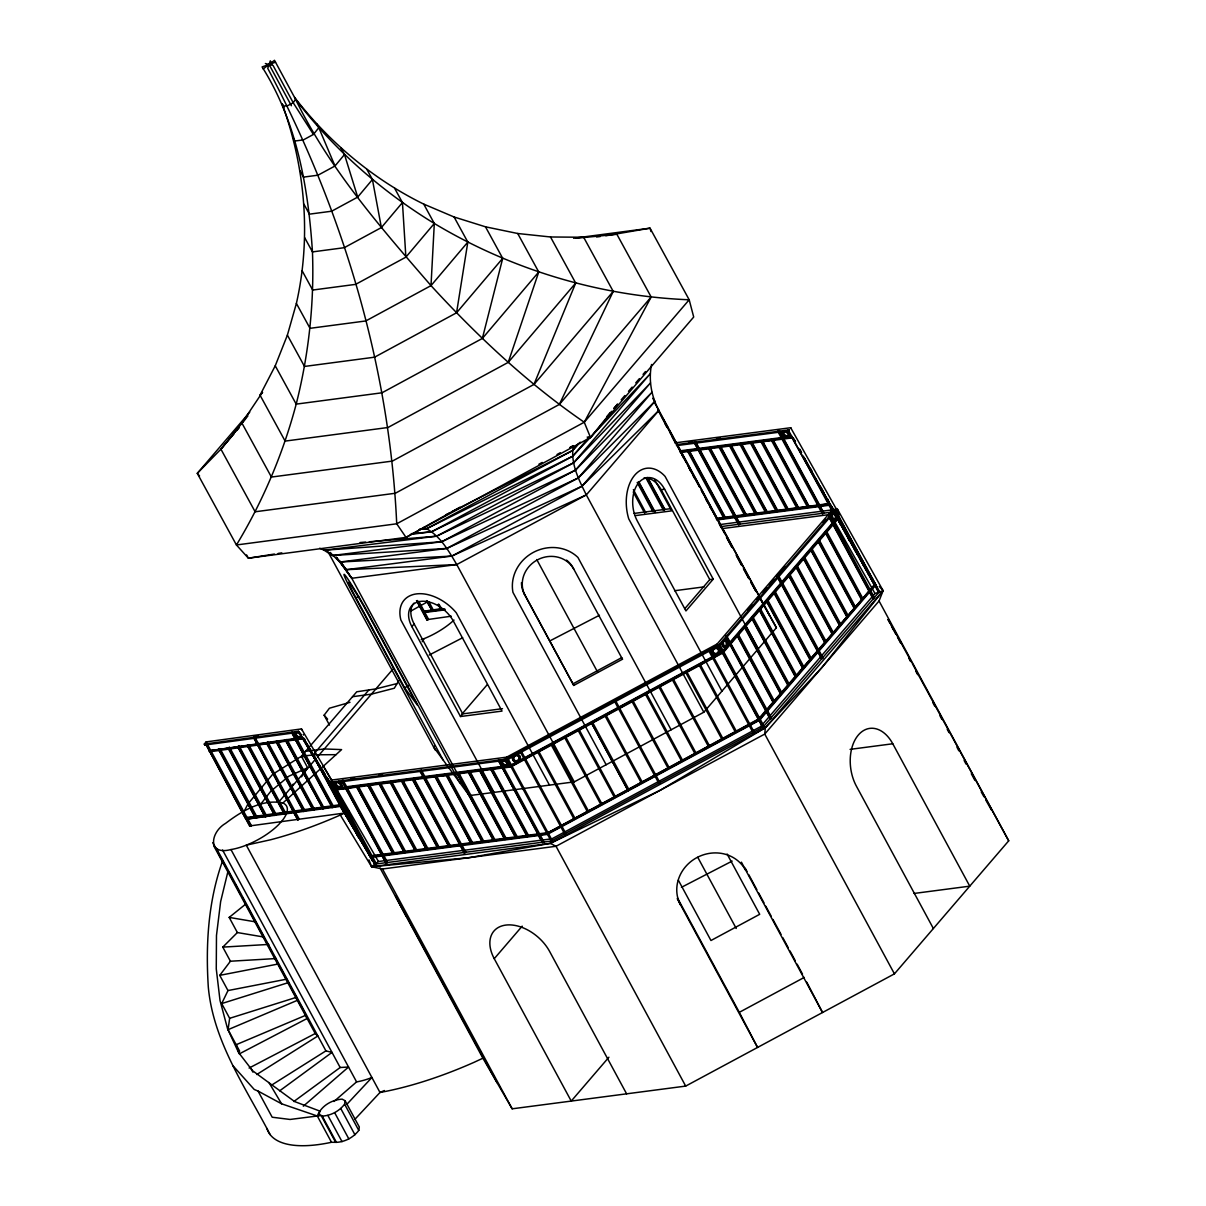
<?xml version="1.0" encoding="UTF-8"?>
<svg xmlns="http://www.w3.org/2000/svg" width="1206" height="1206" viewBox="0 0 1206 1206"><rect width="100%" height="100%" fill="white"/><g stroke="black" fill="none" stroke-linecap="round" stroke-linejoin="round"><path stroke-width="1.5" d="M284.119 107.244L282.219 104.153C305.314 167.589 311.344 237.386 296.39 303.415L310.002 328.318L365.765 320.962L431.009 285.626L434.311 223.472L423.728 204.1C373.031 179.242 328.997 142.037 294.566 97.415L295.591 99.299C329.223 168.765 380.825 227.648 431.009 285.626C477.35 336.097 527.67 383.357 584.247 422.236L590.503 437.476L406.03 537.379L248.376 558.197L236.436 544.976L197.287 473.355L249.763 412.135M282.913 802.985A41.532 15.889 -28.4 0 1 282.943 819.688L278.872 824.376A41.532 15.889 -28.4 0 1 230.964 849.552C207.161 855.868 210.236 832.23 225.537 823.397C241.532 811.261 262.064 798.583 282.913 802.985L341.584 749.604L324.324 748.941L305.615 751.323M651.557 364.483C648.391 380.086 651.436 396.457 658.883 410.417L776.393 627.738L703.822 712.218L574.267 781.88L469.285 795.613L433.632 747.072L327.7 551.157M239.677 1051.18L228.055 1029.668L229.653 1018.316L221.693 1003.573L227.979 990.563L286.681 979.166M228.13 870.687L220.638 901.591L216.477 935.434L216.266 968.9L220.02 1000.483L227.572 1028.793L238.592 1052.552L252.582 1070.717L294.596 1101.56L319.756 1111.058L319.258 1114.495L322.228 1116.093C330.926 1115.686 339.338 1111.088 344.599 1104.168L345.097 1100.731L342.142 1099.133C331.74 1099.736 321.067 1105.992 317.314 1116.017L331.499 1142.278L336.414 1142.338C345.127 1141.931 353.524 1137.333 358.785 1130.414L359.298 1126.977L345.097 1100.731M296.39 303.415L287.39 335.132L304.5 366.443L374.569 357.187L456.561 312.791L467.822 242.105L454.089 216.99L423.728 204.1M570.076 447.426L573.423 445.692C570.091 463.014 578.88 479.822 586.312 494.897L703.822 712.218M573.619 238.26L650.034 228.175L689.184 299.781L584.247 422.236L396.714 523.796L236.436 544.976C262.983 501.168 283.033 453.622 296.194 404.131L381.985 392.794L482.37 338.434L502.706 258.325L485.49 226.818L454.089 216.99M222.582 860.933C208.156 901.214 205.608 944.539 208.291 986.93C213.221 1041.622 245.572 1087.239 270.129 1134.62M287.39 335.132L275.239 365.795L260.029 395.161L285.129 441.095L387.94 427.512L508.223 362.373L538.75 271.998L517.706 233.497L485.49 226.818M875.013 593.503L760.715 726.57L551.971 838.788L550.328 843.371L469.255 857.647L371.584 866.752L340.318 815.03A216.432 82.822 -28.4 0 1 270.536 839.783L246.28 845.165L379.996 1092.47L354.85 1119.364M368.976 859.848L371.584 866.752L382.498 868.998L556.026 846.28L764.755 734.062L879.053 600.995L883.124 590.669L837.431 509.188L835.14 510.937M262.456 392.282L241.878 423.005L271.425 477.063L392.402 461.084L533.957 384.428L575.684 283.063L550.509 236.979L517.706 233.497M290.842 789.071L293.103 784.126M247.939 415.859L220.909 449.145L255.144 511.781L395.342 493.254L559.358 404.432L613.236 291.415L583.644 237.25L550.509 236.979M244.697 810.342L248.044 803.769L272.616 774.358L299.676 757.308L303.128 756.886M584.247 422.236L651.165 297.008L616.899 234.311L576.182 238.245M399.005 680.395L394.302 688.234L371.373 694.159L352.529 696.706M422.236 641.713L424.075 638.652A41.532 15.889 -28.4 0 0 454.014 620.08M301.5 776.86L307.605 767.709M263.194 68.953L274.486 60.3L295.591 99.299L293.194 102.706L287.887 105.585L283.335 106.188L282.219 104.153M227.979 990.563L219.748 975.353L230.421 961.227L276.4 958.529M329.479 725.092L324.128 715.188L329.419 708.224L349.996 702.314M259.712 805.427L270.732 791.332L288.822 776.212L307.651 767.785L301.394 756.222L356.735 691.792L375.925 688.867L397.121 683.546M292.666 137.183L294.777 141.027L303.384 139.896L313.439 134.439L318.821 127.7L316.741 123.901M587.186 437.085L590.503 437.476L611.698 411.321M614.05 408.412L617.593 404.055L613.929 408.261M299.932 170.619L303.475 177.116L318.007 175.187L334.997 165.991L344.494 154.519L340.921 147.976M199.578 475.978L197.287 473.355L220.909 449.145L238.848 427.467M303.957 204.206L309.384 214.155L331.65 211.216L357.7 197.106L372.428 179.528L366.941 169.458M422.914 611.623L444.728 608.834M304.696 237.703L312.46 251.903L344.223 247.697L381.382 227.572L402.442 202.563L394.603 188.211M302.178 270.853L312.671 290.043L355.619 284.375L405.879 257.149L434.311 223.472C511.208 269.616 599.563 296.209 689.184 299.781L693.706 317.027L590.503 437.476M431.009 285.626L467.822 242.105M456.561 312.791L502.706 258.325M482.37 338.434L538.75 271.998M204.281 744.087L298.425 731.273L328.665 782.393L505.962 759.177L719.228 644.532L836.044 508.525L836.572 509.49L719.741 645.481L506.49 760.142L329.193 783.342L298.937 732.223L204.794 745.037L204.281 744.087L206.136 741.901L301.455 728.921L332.223 781.006L331.71 780.041L506.671 757.157L717.148 643.989L832.411 509.821M204.794 745.037L206.648 742.851L206.136 741.901M298.892 737.951L208.94 750.81L303.49 737.951M210.417 751.685L211.02 750.991L209.482 751.82L304.53 738.569M274.486 814.759L245.964 819.266L340.499 806.392L370.739 857.511L547.253 834.416L759.569 720.268L875.873 584.88L843.989 528.062M220.909 449.145L234.341 433.391M236.783 430.527L239.21 427.663M508.223 362.373L575.684 283.063M533.957 384.428L613.236 291.415M559.358 404.432L651.165 297.008M205.729 743.951L249.732 826.261L250.667 826.14L251.27 825.417L206.965 743.469M218.512 749.514L220.05 748.685L257.059 817.125L256.456 817.834L255.521 817.954L218.512 749.514L220.05 748.685M219.055 750.509L220.592 749.68L219.989 750.388M228.085 748.202L229.622 747.373L266.632 815.829L266.029 816.537L265.094 816.658L228.085 748.202L229.622 747.373M228.627 749.212L230.165 748.383L229.562 749.092M237.657 746.906L239.195 746.077L276.204 814.517L275.601 815.226L274.666 815.362L237.657 746.906L239.195 746.077M238.2 747.916L239.738 747.072L239.135 747.78M294.746 812.618L295.349 811.924L299.133 818.919L298.515 819.628L297.596 819.748L253.592 737.439M285.777 813.221L284.239 814.05L247.23 745.61L247.848 744.901L248.768 744.765L285.234 812.211L284.631 812.919M248.768 744.765L247.23 745.61M247.773 746.604L249.31 745.775L248.707 746.484M256.803 744.298L258.34 743.469L257.737 744.177M266.375 743.002L267.913 742.172L266.375 743.002L303.384 811.442L304.319 811.321L267.31 742.866M267.853 743.876L268.456 743.167L304.379 809.618L303.776 810.311M275.948 741.69L277.486 740.861L275.948 741.69L312.957 810.146L313.892 810.025L314.495 809.316L278.028 741.871M286.063 741.404L322.288 807.477M295.395 738.735L296.631 738.253L295.711 738.374M295.636 740.092L331.861 806.181M423.457 612.618L445.27 609.844M411.864 626.607A27.663 18.075 40.7 0 1 420.472 601.402A27.663 18.075 40.7 0 1 453.396 621.165L502.028 711.088L460.496 716.53L411.864 626.607L414.14 623.954A27.663 18.075 40.7 0 1 413.99 603.121M426.457 600.965L432.019 610.326M254.979 816.959L218.814 749.152M431.703 610.688L433.24 609.859L428.869 601.749M255.521 817.954L257.059 817.125M249.732 826.261L251.27 825.417M416.477 600.633L426.924 619.974L428.462 619.145L418.889 601.417M426.924 619.974L428.462 619.145M314.118 753.675L368.87 689.953M438.185 604.538L440.808 609.392L438.487 604.176M264.551 815.648L228.386 747.856M265.094 816.658L266.632 815.829M278.827 801.9L314.962 759.84M317.374 757.036L392.794 669.24M274.124 814.352L237.959 746.544M283.696 813.055L285.234 812.211M293.269 811.744L294.807 810.914L254.813 736.956M293.812 812.754L297.897 819.387M302.842 810.447L304.379 809.618M297.596 819.748L299.133 818.919M330.7 782.166L331.333 782.408M312.414 809.136L313.952 808.306L313.349 809.015M336.188 557.051L351.79 578.292L456.757 564.559L586.312 494.897L658.883 410.417L654.285 402.231M383.644 855.205L387.428 862.184L386.809 862.893L385.89 863.014L341.871 780.704L345.398 787.232M334.469 790.051L364.86 785.438M321.987 807.839L323.525 807.01L287.601 740.574M322.53 808.849L323.464 808.729L286.455 740.273L285.521 740.394L322.831 808.487M346.016 787.458L346.635 786.749L343.107 780.237M345.64 788.588L381.865 854.677M331.56 806.543L333.097 805.698L332.494 806.407M291.566 732.585L332.102 807.538L333.64 806.708L293.857 733.127M332.102 807.538L333.64 806.708M356.81 787.126L393.035 853.215M367.981 785.664L404.206 851.753M390.322 782.739L390.669 781.518M402.427 781.156L403.045 780.448L439.24 847.381M694.219 441.833L739.414 524.504L740.017 523.796L695.711 441.833L694.174 442.662L738.479 524.625L739.414 524.504M434.748 745.79L433.632 747.072L435.472 750.343M461.596 714.525L487.239 684.676M460.496 716.53L462.757 713.877L502.495 708.676M688.686 451.436L689.289 450.727L725.213 517.163L724.61 517.871L688.37 450.848L692.048 450.366M412.678 779.815L448.903 845.903M709.641 448.692L710.244 447.984L746.167 514.419L745.564 515.143L709.324 448.104L708.706 448.813L744.63 515.264M435.939 776.77L436.286 775.548M720.118 447.32L720.721 446.612L756.644 513.063L756.041 513.771L719.801 446.733L719.183 447.441L755.107 513.892L755.725 513.183M371.312 856.366L371.93 855.657L331.936 781.699M370.935 857.496L371.538 856.788L370.664 856.984M371.855 857.376L372.473 856.667L376.257 863.647L375.639 864.355L374.719 864.476L330.143 782.046M446.19 775.428L446.537 774.207M445.919 774.93L482.385 842.361L483.32 842.24L447.125 775.307L447.728 774.599L483.923 841.532M730.278 445.361L729.66 446.069L765.584 512.52L766.202 511.811M374.719 864.476L376.257 863.647M382.106 856.034L386.191 862.667M457.36 773.966L493.601 840.054M385.89 863.014L387.428 862.184M468.531 772.503L504.771 838.592M751.549 443.205L752.152 442.496L788.076 508.947L787.473 509.656L751.232 442.617M470.069 771.674L468.26 772.006L504.726 839.451L505.661 839.316L469.149 771.795M762.026 441.833L775.669 439.421M479.717 771.041L480.048 769.82M479.445 770.544L515.912 837.989L516.831 837.868L480.636 770.92L481.254 770.212M772.172 439.873L771.569 440.597L807.492 507.033M540.062 834.733L543.846 841.728L543.228 842.436L542.308 842.557L498.289 760.247M426.246 849.175L390.638 782.377M789.071 429.622L788.453 430.331L789.131 429.728M501.515 767.106L503.053 766.277L499.525 759.765M724.293 517.284L723.69 517.992L687.752 451.557M421.316 770.001L465.637 851.949L465.019 852.672L464.099 852.793L459.772 844.788L460.375 844.079M460.315 845.798L460.918 845.089L460.044 845.285M738.479 524.625L740.017 523.796M435.351 775.669L472.149 843.703L471.214 843.823L435.321 776.528M464.099 852.793L465.637 851.949M684.842 608.623L709.776 579.604L713.228 579.151L664.612 489.229A27.663 18.075 82.5 0 0 638.803 482.626A27.663 18.075 82.5 0 0 637.311 521.007L685.943 610.929L713.228 579.151M776.679 510.44L776.061 511.148L740.137 444.697M494.219 840.28L494.822 839.572L458.898 773.136L458.024 773.332M787.156 509.068L786.538 509.776L750.614 443.326M797.633 507.696L797.015 508.404L761.092 441.954M515.64 837.477L480.018 770.679M523.434 836.904L528.002 836.406L528.349 835.185M539.444 835.441L538.253 835.065L539.519 833.723L503.053 766.277M538.524 835.562L542.61 842.195M829.683 503.807L716.304 518.972M823.834 512.821L823.216 513.53L778.654 431.1L777.719 431.22L822.296 513.65L823.834 512.821L779.513 430.874M542.308 842.557L543.846 841.728M749.544 607.839L752.001 604.975M756.901 599.276L759.358 596.412M763.036 592.131L766.715 587.85M769.172 585L774.071 579.287M776.528 576.438L785.106 566.443M823.11 522.198L825.567 519.334M829.246 515.052L832.924 510.771L804.523 458.205M747.765 610.613L750.207 607.764M719.786 644.441L718.248 645.285L762.554 727.233L763.488 727.112L764.091 726.404L719.515 643.974M726.525 636.587L727.143 635.879L726.208 635.999L770.845 718.535L771.448 717.826L726.419 635.456M830.21 515.897L829.125 516.665L873.446 598.628M837.673 516.846L721.761 651.798L722.696 651.677M333.73 789.071L510.244 765.961L722.56 651.813L838.863 516.439M838.547 517.148L722.304 652.793L723.238 652.672M326.72 777.297L334.273 790.066L510.786 766.971L723.103 652.823L839.406 517.434L834.793 509.234M608.909 1057.21L571.237 1101.078L494.249 958.695L522.198 926.148M205.472 743.469L245.421 818.256L339.956 805.397L370.197 856.516L546.71 833.406L759.026 719.258L875.33 583.885M762.554 727.233L764.091 726.404M725.605 636.708L769.91 718.67L771.448 717.826M777.131 576.724L821.452 658.672L822.989 657.843L778.413 575.413M829.547 518.354L872.978 598.689L874.516 597.844L829.954 515.414L829.336 516.123L873.913 598.553L874.516 597.844M249.702 817.894L245.994 818.407L250.034 825.899L344.765 813.01L375.021 864.129L551.157 841.079L763.021 727.173L879.053 592.086L834.748 510.123M821.452 658.672L822.989 657.843M380.071 868.019L482.943 1058.28L512.158 1108.811L685.686 1086.093L894.43 973.86L1008.713 840.808L879.053 600.995M578.669 443.446L572.579 450.516L426.788 528.62L419.341 529.54M589.644 436.497L572.654 456.26L431.597 531.771L411.276 534.303M606.648 416.733L610.281 412.497M621.211 399.789L624.859 395.553M628.492 391.317L632.14 387.081M635.773 382.845L639.421 378.609M643.054 374.373L645.481 371.554M241.878 423.005L245.527 418.799M580.222 442.195L572.579 450.516L452.31 511.51M260.029 395.161L262.546 392.447M346.77 1104.41L371.915 1077.516A41.532 15.889 -28.4 0 1 356.584 1081.888L333.972 1101.485M230.421 961.227L222.793 947.117L237.371 932.555L262.938 936.881M658.883 410.417L581.94 486.259L451.858 556.072L346.333 569.684L336.474 557.669L339.821 562.041L451.858 556.072L586.312 494.897M303.324 1106.204L348.549 1067.024L340.167 1067.506L293.827 1101.515M237.371 932.555L229.185 917.404L245.662 904.123M551.971 838.788L378.443 861.506L371.584 866.752L550.328 843.371L660.391 790.171L765.328 727.776L821.904 667.536L883.124 590.669L879.37 586.493M279.702 1090.812L331.997 1052.416L325.921 1050.878L216.492 848.496M410.613 611.186L427.572 601.809M256.742 1074.516L317.871 1035.984L315.218 1033.527L213.854 846.024M272.631 1084.465L325.921 1050.878M355.996 597.875A27.663 1.357 60.4 0 1 350.162 584.005A27.663 1.357 60.4 0 1 368.644 615.09L417.261 705.013L404.628 687.812L355.996 597.875L358.679 596.367M404.628 687.812L408.638 685.536M459.893 507.229L406.03 537.379L396.714 523.796C389.508 364.966 341.976 208.427 267.747 68.35L270.295 60.858L272.028 64.084M331.469 785.227L332.555 784.639M332.117 786.131L331.484 784.985L332.042 786.176L333.097 785.649L332.57 784.382L333.127 785.573M332.253 786.644L333.384 785.98L332.826 785.136M333.791 786.659L332.826 785L331.71 785.634C332.102 788.257 334.921 786.674 332.886 784.97M340.152 805.714L341.238 805.126M340.695 806.724L341.78 806.136M342.956 810.462L344.042 809.859M344.479 813.718L345.549 813.115L344.238 813.311L303.957 738.781L305.917 742.142M345.76 815.196L346.589 814.186M348.308 819.522L349.393 818.934M348.549 819.929L349.634 819.341M351.353 824.663L352.438 824.075M351.655 825.266L352.74 824.663M352.981 825.07L351.896 825.673L314.344 756.268M356.72 833.738L357.805 833.135M356.961 834.145L358.046 833.542M358.484 837.401L359.569 836.798L358.242 836.994L319.108 764.574M360.066 839.466L361.152 838.879M361.393 839.286L360.308 839.873L322.123 769.353L325.228 774.689M362.328 843.205L363.413 842.617M362.569 843.612L363.654 843.024M362.87 844.215L362.87 842.904M365.132 847.939L366.217 847.351M365.373 848.346L366.458 847.758L371.192 855.747L546.936 832.758M365.674 848.949L366.76 848.346L370.785 855.16M367.001 848.753L365.915 849.356L326.404 776.77M367.936 852.672L369.021 852.084M368.177 853.079L369.262 852.491M368.719 854.089L369.805 853.501M372.503 861.084L373.589 860.481L372.262 860.677L328.183 779.121M835.999 513.862L837.085 513.274L836.195 511.57M484.209 1057.602L474.033 1062.335A216.432 82.822 -28.4 0 1 379.996 1092.47L384.397 1090.525M831.04 507.5L832.125 506.897M831.266 507.907L832.547 507.741M831.808 508.917L832.894 508.314M834.627 511.434L835.713 510.831M834.446 513.59L835.532 513.002M835.366 515.49L836.451 514.902M836.135 515.61L803.226 456.049M837.492 516.53L838.577 515.942M838.803 516.349L837.718 516.937L835.848 513.59M838.034 517.525L839.361 517.359L838.215 517.856M840.16 523.796L841.245 523.208M841.487 523.615L840.401 524.203L837.868 519.545M842.708 528.303L843.793 527.715M843.024 528.891L844.11 528.303M843.25 529.298L844.336 528.71M845.346 532.992L846.431 532.404M845.888 533.987L846.974 533.399M846.115 534.409L847.2 533.806M848.753 539.082L849.838 538.494M850.064 538.916L848.979 539.504L834.416 512.565M851.074 543.182L852.16 542.594M851.3 543.589L852.386 543.001M853.923 548.278L855.009 547.69M854.165 548.7L855.25 548.097M854.466 549.288L855.551 548.7M854.707 549.695L855.793 549.107M855.386 551.172L856.471 550.584M855.627 551.594L856.712 551.006M856.788 553.388L857.873 552.785M857.029 553.795L858.114 553.207M857.33 554.383L858.416 553.795M858.657 554.202L857.572 554.79L837.929 518.881M859.652 558.484L860.737 557.896M859.878 558.891L860.963 558.303M860.195 559.478L861.28 558.891M860.421 559.901L861.506 559.313M862.516 563.579L863.602 562.991M862.742 563.986L863.828 563.398M863.059 564.589L864.144 563.986M863.285 564.996L864.37 564.408M865.38 568.674L866.466 568.086M865.607 569.081L866.692 568.493M865.923 569.684L867.008 569.096M868.245 573.77L869.33 573.182M868.471 574.192L869.556 573.604M868.787 574.78L869.873 574.192M869.013 575.187L870.099 574.599M871.094 578.88L872.179 578.277M871.335 579.287L872.42 578.699M871.637 579.875L872.722 579.287M871.878 580.297L872.963 579.694M873.958 583.975L875.043 583.387M875.285 583.794L758.227 719.243L759.162 719.123M874.501 584.97L875.586 584.382M874.742 585.392L875.827 584.804M875.662 587.277L876.747 586.689L875.42 586.87L837.16 516.093M879.596 591.784L878.285 591.965L879.596 591.784L835.291 509.837M890.902 624.783L893.752 629.728M573.755 685.43L572.94 683.862L621.663 657.662L622.477 659.23L573.755 685.43L524.309 593.94A27.663 25.552 -27.5 0 1 521.444 582.634M510.5 756.328L507.183 758.107L506.671 757.157M520.449 750.976L527.082 747.418M538.675 741.177L541.991 739.399M556.916 731.379L560.217 729.6M570.167 724.248L573.483 722.469M666.285 672.571L672.918 668.998M684.526 662.772L687.842 660.994M697.777 655.642L704.41 652.069M506.58 758.649L511.54 755.981M523.133 749.74L526.434 747.961M536.369 742.625L539.685 740.846M637.341 688.34L640.657 686.561M650.577 681.224L653.893 679.445M668.787 671.441L672.104 669.662M682.038 664.31L690.314 659.863M700.234 654.526L703.55 652.748M713.485 647.411L716.786 645.632M722.5 652.235L510.635 766.142L451.3 773.905M512.671 765.418L722.439 652.642L721.897 651.647L510.47 765.313L334.725 788.302L335.268 789.312L330.534 781.322L334.906 789.417M551.263 841.291L552.122 840.28L551.263 841.291L506.731 758.921M564.71 834.055L565.584 833.045L564.71 834.055L520.178 751.685M658.913 783.418L659.788 782.408L658.913 783.418L614.382 701.033M753.102 732.766L753.976 731.771L753.102 732.766L708.57 650.396M677.259 898.681L757.564 1047.441L739.308 1012.331L804.281 977.403M538.916 464.204L542.203 462.441M556.991 454.511L560.277 452.747M570.136 447.456L573.423 445.692M249.084 1068.049L315.218 1033.527M429.215 655.039L462.667 637.733M549.861 640.914L599.442 615.256M681.435 887.33L732.163 861.084M445.632 514.902L448.979 513.213M340.318 815.03L349.227 810.99M228.055 1029.668L297.852 1000.136L305.977 1015.181L236.18 1044.697L239.316 1053.878L307.093 1018.497L306.475 1017.532M421.195 639.662L424.075 638.652M275.511 62.184L262.094 66.918C296.962 121.927 308.284 187.895 312.46 251.903C314.344 303.113 308.751 354.458 296.194 404.131L275.239 365.795M221.693 1003.573L288.686 982.513M229.653 1018.316L296.661 997.256M219.748 975.353L278.45 963.956M404.93 852.145L405.834 851.994L369.247 784.322M274.395 554.051L248.376 558.197L246.582 554.926M278.119 553.448L281.827 552.861M423.216 611.261L441.562 608.668M423.185 612.12L442.105 609.663M451.24 616.206L427.241 619.613L417.653 601.9M254.315 736.369L257.978 735.871M209.512 750.961L257.813 744.388M260.345 744.268L293.842 739.715M296.827 739.082L301.289 738.705M246.009 817.547L340.936 804.628M253.411 817.397L283.139 813.357M286.847 812.844L294.279 811.834M298.003 811.337L310.997 809.558M314.721 809.06L338.856 805.774M280.063 813.99L283.787 813.492M287.51 812.98L293.088 812.226M296.812 811.713L302.404 810.96M306.113 810.447L321.007 808.427M324.731 807.914L337.755 806.151M835.2 519.741L836.135 519.62M726.133 646.702L727.067 646.582M596.593 236.994L600.287 236.512M605.819 235.773L650.034 228.175L650.984 231.522M674.983 442.873L790.699 427.723L836.572 509.49M688.566 442.12L692.304 441.622M716.56 438.456L720.299 437.959M677.787 444.441L787.639 430.075L832.924 510.771M777.976 431.703L779.212 431.22L823.532 513.183M676.445 445.647L788.166 431.024L787.639 430.075M680.35 450.818L791.845 436.225M679.837 451.526L790.865 436.994M680.365 451.677L684.073 451.18M687.782 450.697L710.033 447.788M713.741 447.305L737.846 444.155M741.554 443.657L758.242 441.486M761.951 440.989L765.659 440.507M769.383 440.024L791.633 437.115M680.893 451.828L684.616 451.345M695.756 449.883L710.635 447.939M714.344 447.456L720.721 446.612M723.63 446.235L738.509 444.29M742.218 443.808L747.795 443.069M751.504 442.587L757.082 441.863M779.378 438.939L784.955 438.215M788.679 437.718L792.387 437.235M680.38 452.521L793.262 437.748M643.793 478.149A27.663 18.075 82.5 0 1 661.144 489.681L664.612 489.229M634.13 513.424L670.235 508.706M635.456 515.595L671.576 510.877L654.783 479.807M716.816 518.263L828.311 503.671M722.394 518.384L744.645 515.475M750.207 514.751L755.77 514.027M759.479 513.53L765.041 512.806M768.75 512.324L774.312 511.6M778.021 511.103L783.598 510.379M787.307 509.897L792.87 509.173M796.578 508.691L802.141 507.952M805.849 507.47L811.412 506.746M815.12 506.264L829.954 504.319M717.359 519.273L728.514 517.811M732.223 517.329L737.801 516.59M741.524 516.108L745.233 515.625M748.956 515.143L756.388 514.163M760.097 513.681L765.674 512.942M769.398 512.46L793.548 509.294M797.272 508.811L828.854 504.681M716.846 519.967L829.728 505.193M720.088 524.55L831.838 509.927M720.66 526.645L832.14 512.053M822.296 513.65L823.216 513.53M722.349 528.59L828.688 514.676M832.803 522.53L833.723 522.409M832.185 523.238L833.12 523.118M832.728 524.248L833.663 524.128M826.306 532.69L825.371 532.811L861.295 599.261L862.23 599.141L825.974 532.102M818.934 541.268L818.015 541.388L853.938 607.824L854.858 607.703L818.618 540.68M804.221 558.408L803.286 558.529L839.21 624.964L840.145 624.844L803.889 557.82L804.824 557.7L840.748 624.135L839.813 624.256M432.321 609.98L433.24 609.859M440.808 609.392L441.728 609.271L439.105 604.417M796.849 566.971L795.93 567.091L831.854 633.542L832.773 633.421L796.533 566.383L797.468 566.262L833.391 632.698L832.457 632.833M789.493 575.548L788.558 575.669L824.482 642.105L825.417 641.984L789.176 574.961L790.096 574.84L826.02 641.275L825.1 641.396M674.576 590.729L704.274 586.84M781.262 582.528L782.197 582.392M780.659 583.237L781.578 583.116M781.805 583.523L782.739 583.403M781.202 584.232L782.121 584.111M774.765 592.689L773.845 592.809L809.769 659.245L810.688 659.124L774.448 592.101L775.383 591.98L811.306 658.416L810.372 658.536M869.27 589.975L870.189 589.855M868.652 590.684L869.586 590.563M869.812 590.985L870.732 590.865M869.194 591.694L870.129 591.573M760.036 609.829L759.117 609.95L795.04 676.385L795.975 676.265L759.72 609.241M861.913 598.553L862.833 598.417L826.909 531.982M872.978 598.689L873.913 598.553M752.68 618.392L751.76 618.512L787.684 684.963L788.603 684.842L752.363 617.804M854.541 607.115L855.476 606.995L819.552 540.559M745.323 626.969L744.388 627.09L780.312 693.525L781.247 693.405L745.006 626.381M847.185 615.693L848.104 615.557L812.181 549.122M737.951 635.532L737.032 635.652L772.956 702.103L773.89 701.982L737.635 634.944L738.569 634.823L774.493 701.259L773.559 701.395M729.736 642.512L730.67 642.391M717.977 644.803L718.912 644.682L763.488 727.112M729.133 643.22L730.052 643.1M730.278 643.522L731.213 643.401M729.675 644.23L730.595 644.11M722.379 651.089L723.299 650.954M722.922 652.084L723.841 651.964M817.728 649.974L818.663 649.838M817.125 650.682L818.06 650.562M818.271 650.969L819.206 650.848M817.668 651.677L818.603 651.557M253.275 737.786L254.21 737.665L298.515 819.628M803.015 667.114L803.935 666.978L768.011 600.543M286.139 739.685L287.058 739.564M795.643 675.677L796.578 675.556L760.654 609.12M788.287 684.254L789.221 684.119L753.298 617.683M780.93 692.817L781.85 692.696L745.926 626.261M766.202 709.957L767.137 709.837M765.599 710.666L766.519 710.545M766.142 711.676L767.061 711.555M758.845 718.535L759.765 718.399M759.388 719.53L760.308 719.409M759.705 720.118L758.77 720.238L874.682 585.302L829.185 504.198M769.91 718.67L770.845 718.535M350.84 778.563L354.564 778.081M378.759 774.915L382.483 774.433M341.569 781.066L342.504 780.945M497.988 760.594L498.922 760.473L538.901 834.431M340.062 788.468L364.167 785.302M367.875 784.82L391.965 781.669M395.674 781.187L419.778 778.021M423.487 777.538L447.592 774.388M418.512 778.413L367.709 785.151L404.176 852.597L405.11 852.476L368.599 784.955M422.221 777.93L447.125 775.307M449.959 774.297L466.616 772.126M470.31 771.644L474.018 771.147M477.712 770.664L502.706 767.498M505.465 767.031L511.012 766.307M850.079 749.363L892.772 743.77L969.76 886.154L914.073 893.45M376.528 855.913L454.391 845.723M458.099 845.225L471.079 843.537M476.641 842.798L482.204 842.074M485.912 841.592L500.746 839.647M504.455 839.165L510.017 838.441M513.726 837.959L526.705 836.255M530.414 835.773L537.831 834.793M541.539 834.311L547.102 833.587L758.966 719.681L875.013 584.593L853.863 546.906M375.428 856.275L380.975 855.551M384.684 855.069L408.728 851.918M412.437 851.436L464.235 844.652M467.928 844.17L471.636 843.687M477.184 842.964L480.877 842.466M484.586 841.984L491.988 841.019M495.681 840.537L501.229 839.813M504.937 839.331L519.726 837.386M530.836 835.939L547.479 833.753L758.906 720.088L758.363 719.093L546.936 833.286M381.835 855.521L382.754 855.401M232.773 1065.531L254.24 1089.47L258.054 1091.083L272.179 1117.223L290.058 1119.454L321.158 1115.52L335.358 1141.765M301.394 756.222L313.017 754.971M314.706 754.79L336.022 754.67M419.326 529.404L426.788 528.62L572.654 456.26L650.336 373.634L573.649 462.818L436.602 536.188L324.128 550.222L319.68 548.233M411.261 533.7L431.597 531.771L573.649 462.818L650.471 382.95L575.564 470.084L441.697 541.765L332.374 555.514L324.128 550.222L441.697 541.765L578.337 477.938L654.783 401.492L653.004 398.312L654.783 401.492L581.94 486.259L446.808 548.428L339.821 562.041L330.112 552.619M360.036 542.534L365.644 542.067M369.368 541.765L436.602 536.188L575.564 470.084L651.964 392.282L578.337 477.938L446.808 548.428L332.374 555.514L330.188 552.469M222.793 947.117L268.757 944.419M574.267 781.88L456.757 564.559L346.333 569.684L339.745 560.85M229.185 917.404L254.752 921.746M265.365 63.526L273.069 65.471L293.194 102.706L313.439 134.439M760.715 726.57L765.328 727.776L883.124 590.669L874.998 593.503L831.462 516.047M258.054 1091.083L281.586 1103.792L317.314 1116.017M423.758 527.384C439.421 534.348 448.391 550.418 456.757 564.559M295.591 99.299C333.444 149.031 381.036 190.91 434.311 223.472M324.128 715.188L327.625 719.138M340.801 562.147L351.79 578.292L469.285 795.613L463.813 786.146M338.886 560.353L351.79 578.292M332.675 787.262L331.801 785.558M268.923 1082.475L281.586 1103.792M331.665 784.397L334.499 789.191M306.324 742.745L308.208 745.941M308.751 746.936L311.6 751.73M313.485 754.926L316.726 760.308M317.268 761.318L320.103 766.111M340.725 805.518L353.946 827.874M355.845 831.07L363.398 843.853M365.297 847.049L370.966 856.637M323.344 766.202L378.443 861.506M303.188 734.484L303.49 735.057M981.232 791.905L983.99 796.819M985.845 800.106L991.377 809.95M1008.713 840.808L916.198 670.868M718.158 521.278L727.67 538.193M750.629 581.895L756.087 591.603L750.705 581.654M760.7 599.804L762.539 603.09M764.378 606.362L776.393 627.738M793.638 438.381L795.463 441.652M799.684 449.19L801.523 452.461M838.472 518.203L842.15 524.776M830.874 505.947L832.713 509.234M834.552 512.505L836.391 515.776M838.23 519.062L852.024 543.635M838.592 519.997L879.053 592.086M657.647 409.06L659.576 412.512M303.927 738.615L304.364 739.399M888.129 619.432L891.053 624.693M661.702 416.552L663.466 419.718M891.882 626.185L896.164 634.115M660.436 414.08L662.169 417.231M664.28 421.211L668.184 428.296M332.69 784.789L332.147 783.779L332.781 784.744M330.218 782.649L330.761 783.659L330.127 782.694M662.968 418.678L668.049 427.934M835.034 509.58L835.607 510.455M895.169 632.14L901.018 642.949M331.695 782.98L332.298 783.855M330.61 783.583L331.213 784.443M900.173 641.29L911.495 662.064M668.938 429.562L672.797 436.632M672.27 435.788L676.717 443.853M790.699 427.723L791.211 428.688M834.914 509.746L867.235 569.503L866.149 570.091L837.974 518.384M837.235 515.324L869.556 574.9M834.205 510.424L878.511 592.387M827.467 498.756L829.215 502.178M829.864 503.384L832.728 508.661M820.879 487.013L824.376 493.601M824.798 494.641L833.135 509.806M834.416 512.399L836.406 516.047M810.522 468.576L812.286 471.817M815.316 477.651L833.075 510.47M834.13 512.836L836.753 517.691M794.844 440.552L795.342 441.471M799.729 449.386L801.477 452.808M788.196 429.849L791.98 436.843M792.252 437.341L832.773 512.279M912.294 663.526L917.042 672.285M908.631 657.843L910.485 661.385M915.867 671.32L917.645 674.636M932.811 702.54L934.665 706.083M939.971 715.791L941.826 719.334M947.192 729.268L948.986 732.585M956.976 747.238L958.83 750.795M964.137 760.489L965.991 764.031M971.297 773.739L974.885 780.357M825.839 532.75L861.762 599.201M772.805 440.115L808.729 506.55M818.467 541.328L854.391 607.764M762.629 441.125L798.553 507.575L797.95 508.284L761.695 441.245M762.328 441.486L798.251 507.922M811.11 549.891L847.034 616.341M751.851 442.858L787.774 509.294M741.675 443.868L777.599 510.319L776.996 511.027L741.072 444.577L777.297 510.666M803.754 558.468L839.678 624.904M731.198 445.24L767.122 511.691L766.519 512.399L730.595 445.949L766.82 512.037M796.382 567.031L832.306 633.482M720.419 446.974L756.343 513.409M789.025 575.609L824.949 642.044M709.942 448.346L745.866 514.781M778.066 576.589L822.371 658.551M777.599 576.664L821.919 658.612M695.395 442.195L739.715 524.143M774.297 592.749L810.221 659.185M688.988 451.074L724.912 517.525M766.941 601.312L802.864 667.762M675.722 442.135L758.273 594.664M760.066 597.98L769.91 616.221M668.667 429.803L676.626 444.532M678.39 447.803L686.35 462.516M688.113 465.787L699.616 487.043L684.39 459.019M701.379 490.314L716.409 518.098M662.893 419.236L668.275 429.185M670.054 432.502L675.435 442.436M677.229 445.753L682.611 455.702M701.425 490.51L703.219 493.812M705.013 497.128L706.806 500.445M708.585 503.761L710.379 507.078M712.173 510.394L717.555 520.344M719.349 523.645L724.716 533.595M726.509 536.911L731.891 546.861M736.369 555.137L741.75 565.086M743.544 568.403L748.911 578.337M665.139 423.894L666.918 427.195M672.255 437.069L675.812 443.657M682.053 455.175L683.832 458.476M689.169 468.35L690.948 471.636M692.726 474.938L694.505 478.224M706.083 499.631L707.862 502.917M709.641 506.219L711.419 509.505M719.439 524.324L721.218 527.625M726.555 537.499L731.906 547.373M736.353 555.604L741.69 565.493M743.469 568.78L748.82 578.654M933.369 928.514L856.381 786.131A36.889 24.09 82.5 0 1 858.37 734.982A36.889 24.09 82.5 0 1 892.772 743.77M759.584 609.889L795.508 676.325M752.212 618.452L788.136 684.902M758.303 648.798L665.109 476.43A38.426 25.1 82.5 0 0 634.748 475.134A38.426 25.1 82.5 0 0 628.718 518.806L721.912 691.159M744.856 627.03L780.779 693.465M661.144 489.681L709.776 579.604M737.499 635.592L773.423 702.043M648.3 478.646L664.958 509.445M647.125 477.38L664.642 509.791M646.823 477.742L664.34 510.153M645.888 477.862L663.421 510.274M726.072 636.647L770.378 718.61M638.713 481.646L655.355 512.429M638.396 481.993L654.18 511.163M638.095 482.355L653.863 511.525M637.175 482.475L652.943 511.645M719.228 644.532L719.741 645.481M722.56 651.813L723.103 652.823M759.026 719.258L759.569 720.268M718.444 644.743L763.021 727.173M717.148 643.989L717.676 644.954M633.361 489.591L645.723 512.505M894.43 973.86L764.755 734.062L765.328 727.776L550.328 843.371L556.026 846.28L685.686 1086.093M633.225 492.003L644.622 513.078M754.187 732.193L709.882 650.23M671.124 729.796L577.93 557.443A38.426 35.502 -27.5 0 0 533.278 552.423A38.426 35.502 -27.5 0 0 512.957 592.372L606.151 764.74M745.202 868.124L746.996 871.441M748.79 874.742L756.84 889.651M758.634 892.968L764.001 902.887M765.795 906.203L771.162 916.138M772.956 919.454L781.006 934.348M782.8 937.665L788.166 947.599M789.96 950.901L795.327 960.835M797.121 964.152L802.503 974.086M741.404 862.154L822.537 1012.512L806.769 982.181M566.534 560.127A27.663 25.552 -27.5 0 1 573.046 567.74L622.477 659.23M727.112 854.044L759.69 914.314L710.967 940.514L678.375 880.244M615.467 700.46L659.999 782.83M269.074 64.461L291.4 105.751M536.76 559.554L597.588 672.043M697.761 857.315L736.233 928.454M524.309 593.94L572.94 683.862M591.633 723.238L628.22 790.895L591.754 723.449M677.546 898.093L739.308 1012.331M549.469 785.121L456.275 612.769A38.426 25.1 40.7 0 0 416.432 593.91A38.426 25.1 40.7 0 0 400.889 620.02L494.083 792.372M521.278 751.097L565.81 833.467M427.376 600.844L432.637 610.568M426.758 600.603L431.13 608.713M552.348 840.703L507.816 758.333L506.837 759.117M510.244 765.961L510.786 766.971M546.71 833.406L547.253 834.416M505.962 759.177L506.49 760.142M417.397 600.513L427.859 619.854M539.127 834.853L543.228 842.436M499.178 761.875L538.554 834.703M414.14 623.954L462.757 713.877M492.154 768.237L528.62 835.683M491.219 768.358L527.731 835.894M491.189 769.217L526.238 834.039M490.616 769.081L527.082 836.527M480.968 769.699L517.449 837.145M469.797 771.162L506.264 838.607M457.979 773.257L494.49 840.778L493.555 840.914L457.089 773.468M459.893 782.815L366.699 610.462A38.426 1.884 60.4 0 0 346.107 576.513A38.426 1.884 60.4 0 0 349.846 587.518L443.039 759.886M626.607 1093.827L549.619 951.444A36.889 24.09 40.7 0 0 505.736 925.092A36.889 24.09 40.7 0 0 494.249 958.695M447.366 776.694L481.541 839.889M436.557 776.061L472.752 842.994M434.748 776.378L470.943 843.326M420.713 770.709L465.019 852.672M420.08 770.483L423.608 776.996M423.879 777.493L463.647 851.029M419.778 770.83L459.772 844.788M413.944 778.473L450.411 845.919M413.281 779.106L449.793 846.627L448.873 846.748L412.407 779.302M402.156 780.644L438.622 848.089L437.703 848.21L401.236 780.764M402.683 782.543L436.858 845.738M391.588 781.398L428.055 848.843M390.985 782.106L427.452 849.552L426.517 849.672L390.051 782.227M380.418 782.86L416.884 850.305M379.498 782.98L416.281 851.014L415.346 851.135L378.88 783.689M379.453 783.84L415.392 850.29M358.076 785.784L394.543 853.23M357.413 786.418L393.94 853.938L393.005 854.059L356.539 786.613M347.177 787.759L383.372 854.692M342.187 780.357L386.809 862.893M382.498 868.998L512.158 1108.811M497.083 1082.732L395.538 896.013L405.955 915.897M331.062 781.925L375.639 864.355M335.539 790.623L357.7 831.552M359.207 834.386L366.458 847.758M330.188 781.563L375.021 864.129M301.455 728.921L301.982 729.886M329.57 781.322L341.841 804.01M343.589 807.251L351.474 821.844M351.745 822.326L361.996 841.291M370.197 856.516L370.739 857.511M320.796 767.287L357.504 835.14M309.836 748.745L349.092 820.939M306.761 743.514L345.519 814.789M298.425 731.273L298.937 732.223M292.5 732.449L333.037 807.417M291.882 732.223L294.852 737.725M276.883 741.569L313.892 810.025M276.249 741.343L312.716 808.789M266.677 742.64L303.415 810.598M254.466 739.067L293.571 811.397M247.848 744.901L285.174 813.929M247.531 745.248L283.998 812.693M238.275 746.197L275.601 815.241M228.703 747.494L266.029 816.537M219.13 748.805L256.456 817.834M206.347 744.177L250.667 826.14M230.964 849.552L356.584 1081.888M222.582 850.034L340.167 1067.506M212.723 842.723L226.17 867.566M227.964 870.883L233.331 880.817M235.125 884.134L240.491 894.068M242.285 897.385L264.687 938.796M266.466 942.112L271.847 952.047M273.641 955.363L288.867 983.523M290.661 986.84L296.028 996.774M344.599 1104.168L358.785 1130.414M340.77 1108.525L354.956 1134.786M334.635 1112.656L348.836 1138.901M327.851 1115.414L342.037 1141.66M322.228 1116.093L336.414 1142.338M251.134 1068.848L252.928 1072.134M897.52 637.25L900.686 643.13M667.928 428.432L664.099 421.301M891.581 626.351L895.907 634.25M660.134 414.11L662.2 417.954M304.018 738.554L304.44 739.353M658.039 410.176L659.441 412.799M887.948 619.522L890.073 623.517M892.048 626.999L893.54 629.834M661.597 416.613L663.285 419.809M736.745 732.012L700.49 664.988M735.645 732.6L699.405 665.561M723.283 739.248L687.028 672.224M722.198 739.836L685.943 672.797M709.821 746.484L673.581 679.445M708.736 747.057L672.496 680.033M696.375 753.72L660.119 686.681M695.274 754.293L659.034 687.269M682.913 760.941L646.657 693.917M681.827 761.529L645.572 694.505M669.451 768.177L633.21 701.153M668.365 768.765L632.125 701.741M642.542 782.649L606.301 715.625M641.456 783.237L605.201 716.213M629.095 789.885L592.839 722.861M615.633 797.121L579.377 730.097M614.547 797.709L578.292 730.685M602.171 804.357L565.931 737.333M601.085 804.945L564.83 737.906M588.724 811.593L552.469 744.569M587.624 812.181L551.383 745.142M575.262 818.829L539.007 751.79M574.177 819.402L537.921 752.378M518.279 761.649L518.067 761.227A4.01 3.708 -27.5 0 1 512.565 757.006M318.821 127.7L334.997 165.991M837.431 509.188L839.376 514.419M847.773 537.077L849.069 540.559M344.494 154.519L357.7 197.106M372.428 179.528L381.382 227.572M402.442 202.563L405.879 257.149M680.576 905.058A36.889 34.07 -27.5 0 1 696.857 857.617A36.889 34.07 -27.5 0 1 745.549 870.129M525.123 595.493A27.663 25.552 -27.5 0 1 537.333 559.916A27.663 25.552 -27.5 0 1 573.86 569.307M331.499 1142.278A128.273 49.084 -28.4 0 1 266.918 1128.409M300.837 736.399A2.94 1.93 40.4 0 1 297.339 735.946A2.94 1.93 40.4 0 1 296.39 732.57M299.269 732.585A2.94 1.93 40.4 0 1 299.887 733.037M300.415 733.58A2.94 1.93 40.4 0 1 300.822 734.183M298.621 737.514A4.01 2.638 40.4 0 1 295.591 734.906M788.709 433.813A2.94 1.915 40.7 0 1 787.141 435.879A2.94 1.915 40.7 0 1 783.945 433.557A2.94 1.915 40.7 0 1 784.955 431.1M788.046 432.577A2.94 1.915 40.7 0 0 785.573 431.1A4.01 2.623 40.7 0 1 789.01 436.21A4.01 2.623 40.7 0 1 783.915 436.15A4.01 2.623 40.7 0 1 783.161 431.145M787.126 430.904A4.01 2.623 40.7 0 1 789.704 434.356A4.01 2.623 40.7 0 1 788.015 436.738M785.362 436.059A4.01 2.623 40.7 0 1 783.222 430.859M832.562 513.741A2.94 1.899 82.3 0 1 835.366 516.605A2.94 1.899 82.3 0 1 832.833 519.138M832.004 518.173A2.94 1.899 82.3 0 1 831.552 516.741M831.507 515.987A2.94 1.899 82.3 0 1 831.823 514.615M834.25 512.867A4.01 2.608 82.3 0 1 835.864 518.459A4.01 2.608 82.3 0 1 832.2 519.756A4.01 2.608 82.3 0 1 831.236 513.937M723.087 641.064A2.94 1.899 82.3 0 1 726.012 642.21A2.94 1.899 82.3 0 1 725.092 646.265A2.94 1.899 82.3 0 1 722.484 643.718M726.585 645.994A4.01 2.608 82.3 0 1 723.238 646.823A4.01 2.608 82.3 0 1 721.866 641.773M725.183 639.828A4.01 2.608 82.3 0 1 726.947 643.084M715.867 648.014A2.94 2.714 -29.3 0 1 718.218 651.933A2.94 2.714 -29.3 0 1 713.379 652.567A2.94 2.714 -29.3 0 1 715.113 648.104M715.927 647.004A4.01 3.708 -29.3 0 1 719.575 651.074A4.01 3.708 -29.3 0 1 714.766 654.496A4.01 3.708 -29.3 0 1 711.947 649.823M516.47 755.212A2.94 2.714 -27.5 0 1 518.957 758.906A2.94 2.714 -27.5 0 1 514.314 760.097A2.94 2.714 -27.5 0 1 515.007 755.589M514.751 755.137A4.01 3.708 -27.5 0 1 520.464 758.046A4.01 3.708 -27.5 0 1 514.947 761.936A4.01 3.708 -27.5 0 1 513.907 755.74M516.545 754.202A4.01 3.708 -27.5 0 1 518.912 760.624M513.017 756.102A4.01 3.708 -27.5 0 1 513.681 755.318M504.937 760.338A2.94 1.915 40.7 0 1 507.425 764.031A2.94 1.915 40.7 0 1 503.686 763.986A2.94 1.915 40.7 0 1 503.143 760.308M503.415 760.006A4.01 2.623 40.7 0 1 507.816 764.8A4.01 2.623 40.7 0 1 502.887 765.448A4.01 2.623 40.7 0 1 501.862 760.217M504.033 759.298A4.01 2.623 40.7 0 1 507.967 762.147A4.01 2.623 40.7 0 1 507.425 765.584M505.872 765.795A4.01 2.623 40.7 0 1 501.952 762.931M341.162 785.784A2.94 1.915 40.7 0 1 337.424 785.739A2.94 1.915 40.7 0 1 336.881 782.076M338.675 782.091A2.94 1.915 40.7 0 1 341.162 784.639M338.057 782.001A4.01 2.623 40.7 0 1 341.449 787.036A4.01 2.623 40.7 0 1 336.353 786.975A4.01 2.623 40.7 0 1 335.6 781.97M338.675 781.277A4.01 2.623 40.7 0 1 342.172 785.588A4.01 2.623 40.7 0 1 338.72 787.322A4.01 2.623 40.7 0 1 335.208 783.011M773.106 439.753L772.503 440.461L808.427 506.912L809.03 506.203L773.106 439.753M811.578 549.83L810.643 549.951L846.567 616.402L847.501 616.281L811.578 549.83M767.408 601.251L766.473 601.372L802.397 667.822L803.332 667.702L767.408 601.251M304.53 739.625L304.063 738.826L304.545 739.61M330.399 783.011L329.781 781.85L330.338 783.041M836.467 512.173L835.833 511.012L836.527 512.128M331.605 785.377L331.062 784.367L331.695 785.332M836.014 511.374L835.472 510.364L836.09 511.344M295.802 735.494A2.94 1.93 40.4 0 0 300.234 737.107A2.94 1.93 40.4 0 0 298.003 732.977A2.94 1.93 40.4 0 0 295.802 735.494M294.988 735.615A4.01 2.638 40.4 0 0 301.048 737.816A4.01 2.638 40.4 0 0 298.003 732.178A4.01 2.638 40.4 0 0 294.988 735.615M783.433 434.477A2.94 1.915 40.7 0 0 787.85 436.105A2.94 1.915 40.7 0 0 785.619 431.974A2.94 1.915 40.7 0 0 783.433 434.477M832.758 514.495A2.94 1.899 82.3 0 0 834.266 519.228A2.94 1.899 82.3 0 0 836.09 515.354A2.94 1.899 82.3 0 0 832.758 514.495M832.155 513.801A4.01 2.608 82.3 0 0 834.235 520.283A4.01 2.608 82.3 0 0 836.723 514.977A4.01 2.608 82.3 0 0 832.155 513.801M723.69 641.456A2.94 1.899 82.3 0 0 725.198 646.205A2.94 1.899 82.3 0 0 727.022 642.316A2.94 1.899 82.3 0 0 723.69 641.456M723.103 640.778A4.01 2.608 82.3 0 0 725.168 647.245A4.01 2.608 82.3 0 0 727.655 641.939A4.01 2.608 82.3 0 0 723.103 640.778M715.746 653.954A2.94 2.714 -29.3 0 0 718.49 649.793A2.94 2.714 -29.3 0 0 713.515 649.823A2.94 2.714 -29.3 0 0 715.746 653.954M715.686 654.964A4.01 3.708 -29.3 0 0 719.439 649.28A4.01 3.708 -29.3 0 0 712.64 649.325A4.01 3.708 -29.3 0 0 715.686 654.964M515.595 761.061A2.94 2.714 -27.5 0 0 519.349 757.67A2.94 2.714 -27.5 0 0 514.6 756.448A2.94 2.714 -27.5 0 0 515.595 761.061M502.133 763.549A2.94 1.915 40.7 0 0 506.565 765.177A2.94 1.915 40.7 0 0 504.334 761.046A2.94 1.915 40.7 0 0 502.133 763.549M335.886 785.302A2.94 1.915 40.7 0 0 340.303 786.93A2.94 1.915 40.7 0 0 338.072 782.8A2.94 1.915 40.7 0 0 335.886 785.302"/></g></svg>
